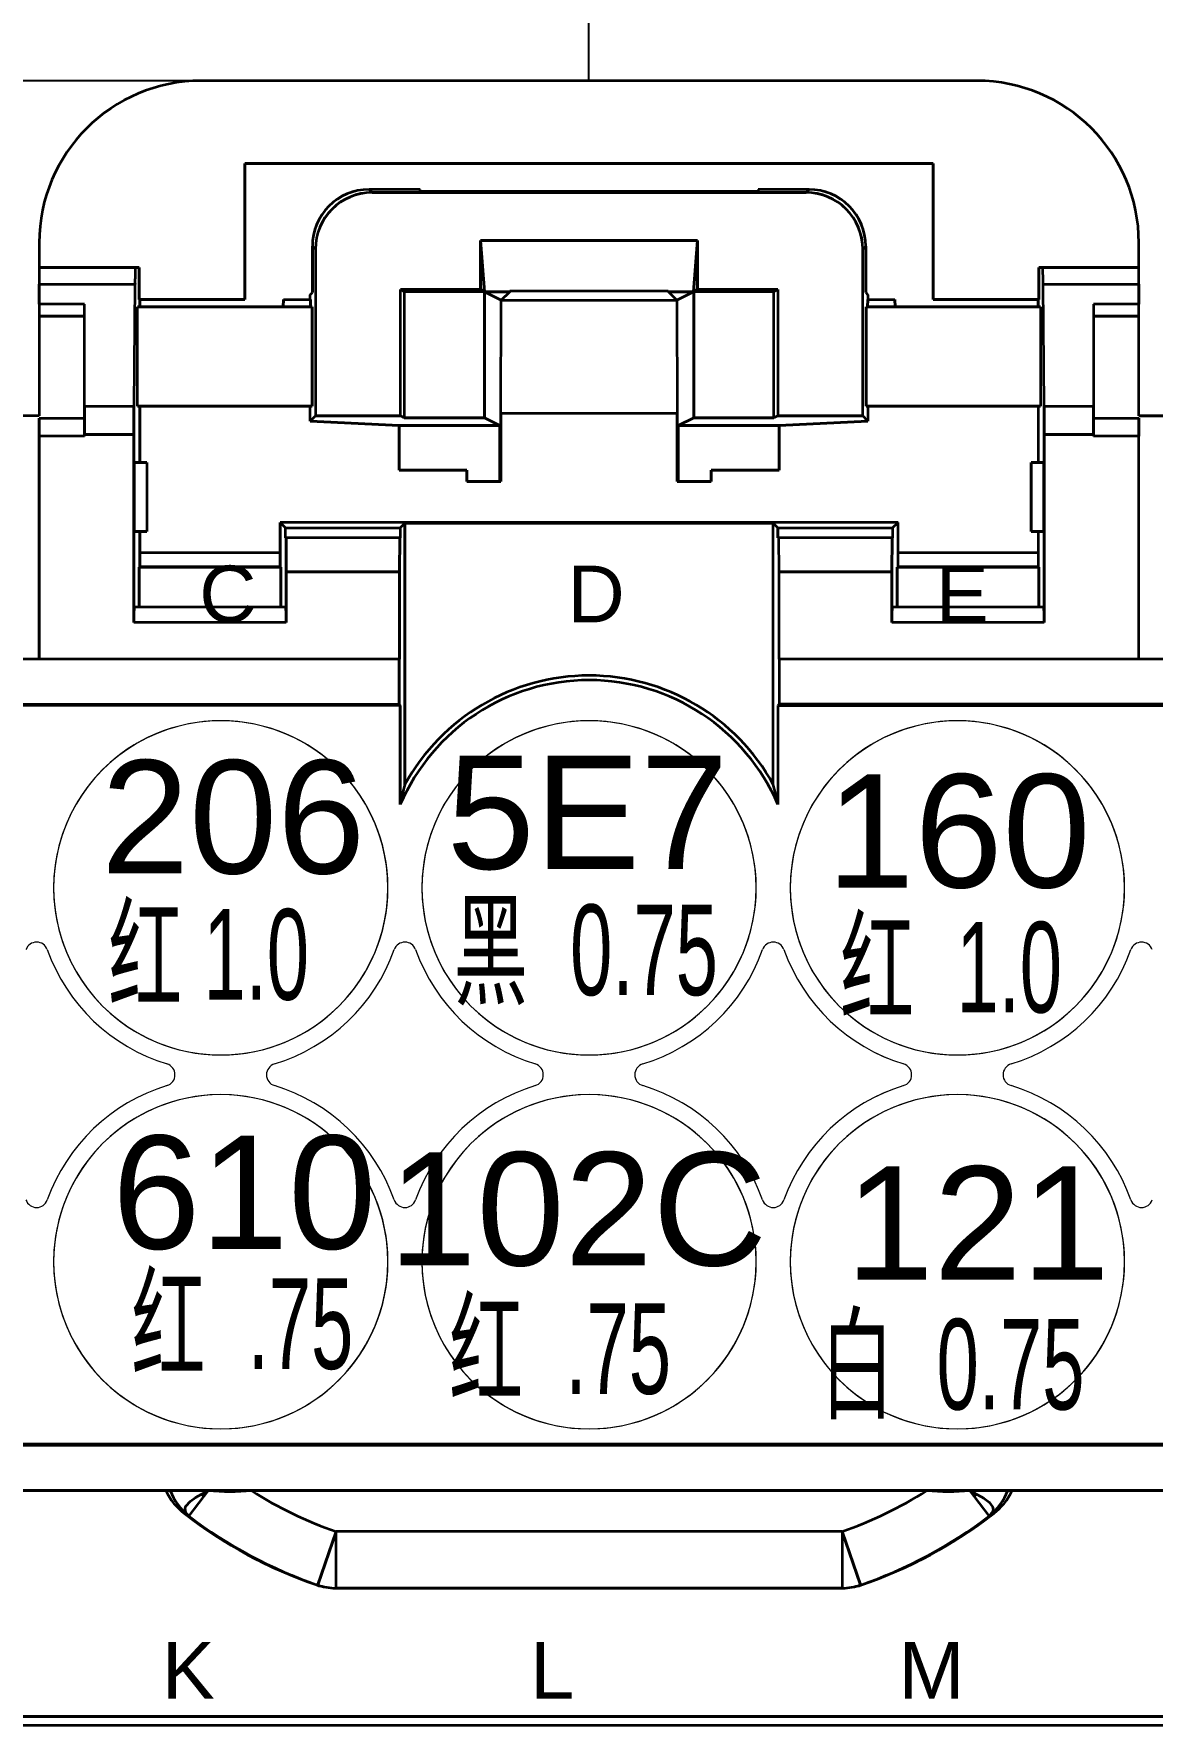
# Model space of a CAD drawing. Header units: millimetres. Extents: x 1638 to 3450, y 1129 to 2069.
# Drawn here: x 1875.84 to 1885.71, y 1562.74 to 1577.67 of the extents above; entities that cross this region are included whole.
import ezdxf

# ---------------------------------------------------------------- set-up
doc = ezdxf.new("R2010")
doc.units = ezdxf.units.MM
doc.layers.add('AM60', color=3, linetype='Continuous', lineweight=25)
doc.layers.add('线号层', color=6, linetype='Continuous', lineweight=0)
doc.layers.add('线色线径', color=1, linetype='Continuous')
doc.styles.get("Standard").update_dxf_attribs({"font": 'arial.ttf'})
doc.dimstyles.new('ISO-25', dxfattribs={"dimtxt": 2.5, "dimasz": 2.5, "dimexe": 1.25, "dimexo": 0.625, "dimtad": 1, "dimtxsty": 'Standard', "dimcen": 2.5, "dimadec": 0, "dimazin": 0, "dimtfac": 1, "dimtmove": 0, "dimatfit": 3, "dimfxl": 1, "dimarcsym": 0})

# ---------------------------------------------------------------- blocks, each defined once
blk = doc.blocks.new('A$C36512172')
at = {"color": 3, "lineweight": 35, "ltscale": 0.342124}
blk.add_line((24.92, 28.559), (18.077, 28.559), dxfattribs=at)
blk.add_line((24.92, 28.559), (18.077, 28.559), dxfattribs=at)
blk.add_line((24.92, 28.559), (18.077, 28.559), dxfattribs=at)
at = {"color": 3, "lineweight": 35, "ltscale": 0.059979}
for p, q in [((18.461, 27.827), (18.461, 26.627)), ((18.461, 26.627), (18.461, 27.827)), ((24.536, 26.627), (24.536, 27.827)), ((24.536, 27.827), (24.536, 26.627))]:
    blk.add_line(p, q, dxfattribs=at)
at = {"color": 3, "lineweight": 35, "ltscale": 0.303714}
for p, q in [((24.536, 27.827), (18.461, 27.827)), ((18.461, 27.827), (24.536, 27.827))]:
    blk.add_line(p, q, dxfattribs=at)
at = {"color": 3, "lineweight": 35, "ltscale": 0.022461}
for p, q in [((20.007, 27.599), (19.557, 27.599)), ((20.007, 27.599), (19.557, 27.599)), ((23.44, 27.599), (22.991, 27.599)), ((23.44, 27.599), (22.991, 27.599))]:
    blk.add_line(p, q, dxfattribs=at)
at = {"color": 3, "lineweight": 35, "ltscale": 0.001851}
for p, q in [((19.557, 27.599), (19.584, 27.573)), ((19.584, 27.573), (19.557, 27.599)), ((23.414, 27.573), (23.44, 27.599)), ((23.44, 27.599), (23.414, 27.573)), ((19.057, 27.099), (19.084, 27.073)), ((19.057, 27.099), (19.084, 27.073)), ((23.914, 27.073), (23.94, 27.099)), ((23.914, 27.073), (23.94, 27.099))]:
    blk.add_line(p, q, dxfattribs=at)
at = {"color": 3, "lineweight": 35, "ltscale": 0.191502}
for p, q in [((19.584, 27.573), (23.414, 27.573)), ((23.414, 27.573), (19.584, 27.573))]:
    blk.add_line(p, q, dxfattribs=at)
at = {"color": 3, "lineweight": 35, "ltscale": 0.000872803}
for p, q in [((20.007, 27.581), (20.007, 27.599)), ((20.007, 27.581), (20.007, 27.599)), ((22.991, 27.599), (22.991, 27.581)), ((22.991, 27.599), (22.991, 27.581)), ((22.991, 27.599), (22.991, 27.581))]:
    blk.add_line(p, q, dxfattribs=at)
at = {"color": 3, "lineweight": 35, "ltscale": 0.149199}
blk.add_line((22.991, 27.581), (20.007, 27.581), dxfattribs=at)
blk.add_line((22.991, 27.581), (20.007, 27.581), dxfattribs=at)
at = {"color": 3, "lineweight": 35, "ltscale": 0.010928}
for p, q in [((16.647, 27.129), (16.647, 26.91)), ((16.647, 27.129), (16.647, 26.91)), ((26.35, 26.91), (26.35, 27.129)), ((26.35, 26.91), (26.35, 27.129))]:
    blk.add_line(p, q, dxfattribs=at)
at = {"color": 3, "lineweight": 35, "ltscale": 0.076332}
blk.add_line((16.647, 27.129), (16.647, 25.602), dxfattribs=at)
at = {"color": 3, "lineweight": 35, "ltscale": 0.020496}
for p, q in [((19.057, 27.099), (19.057, 26.689)), ((19.057, 26.689), (19.057, 27.099)), ((23.94, 26.689), (23.94, 27.099)), ((23.94, 27.099), (23.94, 26.689))]:
    blk.add_line(p, q, dxfattribs=at)
at = {"color": 3, "lineweight": 35, "ltscale": 0.073542}
for p, q in [((19.084, 27.073), (19.084, 25.602)), ((19.084, 27.073), (19.084, 25.602)), ((23.914, 25.602), (23.914, 27.073)), ((23.914, 25.602), (23.914, 27.073))]:
    blk.add_line(p, q, dxfattribs=at)
at = {"color": 3, "lineweight": 35, "ltscale": 0.021651}
for p, q in [((20.541, 26.715), (20.541, 27.148)), ((20.541, 27.148), (20.541, 26.715)), ((22.456, 26.715), (22.456, 27.148)), ((22.456, 27.148), (22.456, 26.715))]:
    blk.add_line(p, q, dxfattribs=at)
at = {"color": 3, "lineweight": 35, "ltscale": 0.095788}
for p, q in [((20.541, 27.148), (22.456, 27.148)), ((22.456, 27.148), (20.541, 27.148))]:
    blk.add_line(p, q, dxfattribs=at)
at = {"color": 3, "lineweight": 35, "ltscale": 0.022605}
for p, q in [((20.541, 27.148), (20.576, 26.697)), ((20.576, 26.697), (20.541, 27.148)), ((22.456, 27.148), (22.421, 26.697)), ((22.421, 26.697), (22.456, 27.148))]:
    blk.add_line(p, q, dxfattribs=at)
at = {"color": 3, "lineweight": 35, "ltscale": 0.007322}
for p, q in [((16.647, 26.91), (16.647, 26.764)), ((16.647, 26.91), (16.647, 26.764)), ((26.35, 26.764), (26.35, 26.91)), ((26.35, 26.764), (26.35, 26.91))]:
    blk.add_line(p, q, dxfattribs=at)
at = {"color": 3, "lineweight": 35, "ltscale": 0.044099}
for p, q in [((16.647, 26.91), (17.529, 26.91)), ((25.468, 26.91), (26.35, 26.91))]:
    blk.add_line(p, q, dxfattribs=at)
at = {"color": 3, "lineweight": 35, "ltscale": 0.042369}
for p, q in [((17.495, 26.91), (16.647, 26.91)), ((16.647, 26.91), (17.495, 26.91)), ((26.35, 26.91), (25.502, 26.91)), ((25.502, 26.91), (26.35, 26.91))]:
    blk.add_line(p, q, dxfattribs=at)
at = {"color": 3, "lineweight": 35, "ltscale": 0.00173}
for p, q in [((17.529, 26.91), (17.495, 26.91)), ((17.495, 26.91), (17.529, 26.91)), ((25.502, 26.91), (25.468, 26.91)), ((25.468, 26.91), (25.502, 26.91))]:
    blk.add_line(p, q, dxfattribs=at)
at = {"color": 3, "lineweight": 35, "ltscale": 0.01414}
for p, q in [((17.529, 26.91), (17.529, 26.627)), ((17.529, 26.627), (17.529, 26.91)), ((25.468, 26.627), (25.468, 26.91)), ((25.468, 26.91), (25.468, 26.627))]:
    blk.add_line(p, q, dxfattribs=at)
at = {"color": 3, "lineweight": 35, "ltscale": 0.008844}
for p, q in [((16.647, 26.764), (16.647, 26.587)), ((16.647, 26.587), (16.647, 26.764)), ((26.35, 26.587), (26.35, 26.764)), ((26.35, 26.764), (26.35, 26.587))]:
    blk.add_line(p, q, dxfattribs=at)
at = {"color": 3, "lineweight": 35, "ltscale": 0.042215}
for p, q in [((16.647, 26.764), (17.492, 26.764)), ((16.647, 26.764), (17.492, 26.764)), ((25.506, 26.764), (26.35, 26.764)), ((25.506, 26.764), (26.35, 26.764))]:
    blk.add_line(p, q, dxfattribs=at)
at = {"color": 3, "lineweight": 35, "ltscale": 0.054024}
for p, q in [((17.492, 26.764), (17.482, 25.683)), ((17.492, 26.764), (17.482, 25.683)), ((25.515, 25.683), (25.506, 26.764)), ((25.515, 25.683), (25.506, 26.764))]:
    blk.add_line(p, q, dxfattribs=at)
at = {"color": 3, "lineweight": 35, "ltscale": 0.005304}
for p, q in [((16.647, 26.587), (16.647, 26.481)), ((16.647, 26.587), (16.647, 26.481)), ((17.047, 26.481), (17.047, 26.587)), ((26.35, 26.481), (26.35, 26.587)), ((26.35, 26.481), (26.35, 26.587))]:
    blk.add_line(p, q, dxfattribs=at)
at = {"color": 3, "lineweight": 35, "ltscale": 0.02}
for p, q in [((17.047, 26.587), (16.647, 26.587)), ((17.047, 26.587), (16.647, 26.587)), ((26.35, 26.587), (25.95, 26.587)), ((26.35, 26.587), (25.95, 26.587)), ((16.647, 26.481), (17.047, 26.481)), ((17.047, 26.481), (16.647, 26.481)), ((25.95, 26.481), (26.35, 26.481)), ((26.35, 26.481), (25.95, 26.481)), ((16.647, 25.581), (17.047, 25.581)), ((16.647, 25.581), (17.047, 25.581)), ((16.647, 25.581), (17.047, 25.581)), ((25.95, 25.581), (26.35, 25.581)), ((25.95, 25.581), (26.35, 25.581)), ((25.95, 25.581), (26.35, 25.581)), ((17.047, 25.423), (16.647, 25.423)), ((17.047, 25.423), (16.647, 25.423)), ((26.35, 25.423), (25.95, 25.423)), ((26.35, 25.423), (25.95, 25.423)), ((19.822, 23.055), (19.822, 23.455)), ((19.822, 23.455), (19.822, 23.055)), ((23.175, 23.455), (23.175, 23.055)), ((23.175, 23.455), (23.175, 23.055))]:
    blk.add_line(p, q, dxfattribs=at)
at = {"color": 3, "lineweight": 35, "ltscale": 0.045178}
for p, q in [((17.047, 25.683), (17.047, 26.587)), ((17.047, 25.683), (17.047, 26.587)), ((25.95, 26.587), (25.95, 25.683)), ((25.95, 26.587), (25.95, 25.683))]:
    blk.add_line(p, q, dxfattribs=at)
at = {"color": 3, "lineweight": 35, "ltscale": 0.046606}
for p, q in [((18.461, 26.627), (17.529, 26.627)), ((17.529, 26.627), (18.461, 26.627)), ((25.468, 26.627), (24.536, 26.627)), ((24.536, 26.627), (25.468, 26.627))]:
    blk.add_line(p, q, dxfattribs=at)
at = {"color": 3, "lineweight": 35, "ltscale": 0.003231}
for p, q in [((17.536, 26.627), (17.536, 26.563)), ((17.536, 26.563), (17.536, 26.627)), ((25.461, 26.563), (25.461, 26.627)), ((25.461, 26.627), (25.461, 26.563))]:
    blk.add_line(p, q, dxfattribs=at)
at = {"color": 3, "lineweight": 35, "ltscale": 0.003233}
for p, q in [((18.801, 26.627), (18.799, 26.563)), ((18.799, 26.563), (18.801, 26.627)), ((19.04, 26.627), (19.042, 26.563)), ((19.042, 26.563), (19.04, 26.627)), ((23.955, 26.563), (23.958, 26.627)), ((23.958, 26.627), (23.955, 26.563)), ((24.199, 26.563), (24.196, 26.627)), ((24.196, 26.627), (24.199, 26.563))]:
    blk.add_line(p, q, dxfattribs=at)
at = {"color": 3, "lineweight": 35, "ltscale": 0.011916}
for p, q in [((18.801, 26.627), (19.04, 26.627)), ((18.801, 26.627), (19.04, 26.627)), ((23.958, 26.627), (24.196, 26.627)), ((23.958, 26.627), (24.196, 26.627))]:
    blk.add_line(p, q, dxfattribs=at)
at = {"color": 3, "lineweight": 35, "ltscale": 0.001458}
for p, q in [((19.037, 26.668), (19.057, 26.689)), ((19.037, 26.668), (19.057, 26.689)), ((23.94, 26.689), (23.96, 26.668)), ((23.94, 26.689), (23.96, 26.668))]:
    blk.add_line(p, q, dxfattribs=at)
at = {"color": 3, "lineweight": 35, "ltscale": 0.002171}
for p, q in [((19.037, 26.625), (19.037, 26.668)), ((19.037, 26.625), (19.037, 26.668)), ((23.96, 26.668), (23.96, 26.625)), ((23.96, 26.668), (23.96, 26.625))]:
    blk.add_line(p, q, dxfattribs=at)
at = {"color": 3, "lineweight": 35, "ltscale": 0.055664}
for p, q in [((19.834, 25.602), (19.834, 26.715)), ((19.834, 25.602), (19.834, 26.715)), ((19.868, 26.698), (19.868, 25.584)), ((19.868, 26.698), (19.868, 25.584)), ((20.576, 26.698), (20.576, 25.584)), ((20.576, 25.584), (20.576, 26.698)), ((22.422, 25.584), (22.422, 26.698)), ((22.422, 26.698), (22.422, 25.584)), ((23.129, 25.584), (23.129, 26.698)), ((23.129, 25.584), (23.129, 26.698)), ((23.164, 26.715), (23.164, 25.602)), ((23.164, 26.715), (23.164, 25.602))]:
    blk.add_line(p, q, dxfattribs=at)
at = {"color": 3, "lineweight": 35, "ltscale": 0.035356}
for p, q in [((19.834, 26.715), (20.541, 26.715)), ((20.541, 26.715), (19.834, 26.715)), ((19.868, 26.698), (20.576, 26.698)), ((20.576, 26.698), (19.868, 26.698)), ((22.422, 26.698), (23.129, 26.698)), ((23.129, 26.698), (22.422, 26.698)), ((23.164, 26.715), (22.456, 26.715)), ((22.456, 26.715), (23.164, 26.715)), ((20.576, 25.584), (19.868, 25.584)), ((19.868, 25.584), (20.576, 25.584)), ((23.129, 25.584), (22.422, 25.584)), ((22.422, 25.584), (23.129, 25.584))]:
    blk.add_line(p, q, dxfattribs=at)
at = {"color": 3, "lineweight": 35, "ltscale": 0.001952}
for p, q in [((19.834, 26.715), (19.868, 26.698)), ((19.834, 26.715), (19.868, 26.698)), ((20.541, 26.715), (20.576, 26.698)), ((20.576, 26.698), (20.541, 26.715)), ((22.422, 26.698), (22.456, 26.715)), ((22.456, 26.715), (22.422, 26.698)), ((23.129, 26.698), (23.164, 26.715)), ((23.129, 26.698), (23.164, 26.715)), ((19.868, 25.584), (19.834, 25.602)), ((19.868, 25.584), (19.834, 25.602)), ((23.164, 25.602), (23.129, 25.584)), ((23.164, 25.602), (23.129, 25.584))]:
    blk.add_line(p, q, dxfattribs=at)
at = {"color": 3, "lineweight": 35, "ltscale": 0.011126}
for p, q in [((20.576, 26.697), (20.799, 26.697)), ((20.799, 26.697), (20.576, 26.697)), ((22.421, 26.697), (22.199, 26.697)), ((22.199, 26.697), (22.421, 26.697))]:
    blk.add_line(p, q, dxfattribs=at)
at = {"color": 3, "lineweight": 35, "ltscale": 0.008293}
for p, q in [((20.724, 26.623), (20.576, 26.697)), ((20.576, 26.697), (20.724, 26.623)), ((22.421, 26.697), (22.273, 26.623)), ((22.273, 26.623), (22.421, 26.697))]:
    blk.add_line(p, q, dxfattribs=at)
at = {"color": 3, "lineweight": 35, "ltscale": 0.050122}
for p, q in [((20.721, 25.621), (20.724, 26.623)), ((20.721, 25.621), (20.724, 26.623)), ((22.273, 26.623), (22.276, 25.621)), ((22.273, 26.623), (22.276, 25.621))]:
    blk.add_line(p, q, dxfattribs=at)
at = {"color": 3, "lineweight": 35, "ltscale": 0.005244}
for p, q in [((20.799, 26.697), (20.724, 26.623)), ((20.724, 26.623), (20.799, 26.697)), ((22.273, 26.623), (22.199, 26.697)), ((22.199, 26.697), (22.273, 26.623))]:
    blk.add_line(p, q, dxfattribs=at)
at = {"color": 3, "lineweight": 35, "ltscale": 0.077413}
blk.add_line((20.724, 26.623), (22.273, 26.623), dxfattribs=at)
blk.add_line((20.724, 26.623), (22.273, 26.623), dxfattribs=at)
at = {"color": 3, "lineweight": 35, "ltscale": 0.069972}
blk.add_line((20.799, 26.704), (22.198, 26.704), dxfattribs=at)
blk.add_line((20.799, 26.704), (22.198, 26.704), dxfattribs=at)
at = {"color": 3, "lineweight": 35, "ltscale": 0.000313568}
for p, q in [((20.799, 26.697), (20.799, 26.704)), ((22.198, 26.704), (22.198, 26.697))]:
    blk.add_line(p, q, dxfattribs=at)
at = {"color": 3, "lineweight": 35, "ltscale": 0.000313806}
for p, q in [((20.799, 26.704), (20.799, 26.697)), ((22.199, 26.697), (22.198, 26.704))]:
    blk.add_line(p, q, dxfattribs=at)
at = {"color": 3, "lineweight": 35, "ltscale": 0.043934}
for p, q in [((16.647, 26.481), (16.647, 25.602)), ((16.647, 26.481), (16.647, 25.602)), ((26.35, 25.602), (26.35, 26.481)), ((26.35, 25.602), (26.35, 26.481))]:
    blk.add_line(p, q, dxfattribs=at)
at = {"color": 3, "lineweight": 35, "ltscale": 0.045}
blk.add_line((17.047, 25.581), (17.047, 26.481), dxfattribs=at)
at = {"color": 3, "lineweight": 35, "ltscale": 0.04375}
for p, q in [((17.515, 25.688), (17.515, 26.563)), ((17.515, 25.688), (17.515, 26.563)), ((19.054, 26.563), (19.054, 25.688)), ((19.054, 25.688), (19.054, 26.563)), ((23.943, 25.688), (23.943, 26.563)), ((23.943, 26.563), (23.943, 25.688)), ((25.482, 26.563), (25.482, 25.688)), ((25.482, 26.563), (25.482, 25.688))]:
    blk.add_line(p, q, dxfattribs=at)
at = {"color": 3, "lineweight": 35, "ltscale": 0.000588989}
for p, q in [((17.515, 26.563), (17.527, 26.563)), ((19.054, 26.563), (19.042, 26.563)), ((23.955, 26.563), (23.943, 26.563)), ((25.47, 26.563), (25.482, 26.563))]:
    blk.add_line(p, q, dxfattribs=at)
at = {"color": 3, "lineweight": 35, "ltscale": 0.076949}
for p, q in [((19.054, 26.563), (17.515, 26.563)), ((17.515, 26.563), (19.054, 26.563)), ((23.943, 26.563), (25.482, 26.563)), ((25.482, 26.563), (23.943, 26.563)), ((17.515, 25.688), (19.054, 25.688)), ((19.054, 25.688), (17.515, 25.688)), ((23.943, 25.688), (25.482, 25.688)), ((25.482, 25.688), (23.943, 25.688))]:
    blk.add_line(p, q, dxfattribs=at)
at = {"color": 3, "lineweight": 35, "ltscale": 0.063594}
for p, q in [((17.527, 26.563), (18.799, 26.563)), ((24.199, 26.563), (25.47, 26.563))]:
    blk.add_line(p, q, dxfattribs=at)
at = {"color": 3, "lineweight": 35, "ltscale": 0.012177}
for p, q in [((19.042, 26.563), (18.799, 26.563)), ((24.199, 26.563), (23.955, 26.563))]:
    blk.add_line(p, q, dxfattribs=at)
at = {"color": 3, "lineweight": 35, "ltscale": 0.021744}
for p, q in [((17.482, 25.683), (17.047, 25.683)), ((17.482, 25.683), (17.047, 25.683)), ((25.95, 25.683), (25.515, 25.683)), ((25.95, 25.683), (25.515, 25.683))]:
    blk.add_line(p, q, dxfattribs=at)
at = {"color": 3, "lineweight": 35, "ltscale": 0.012374}
for p, q in [((17.047, 25.683), (17.047, 25.436)), ((17.047, 25.436), (17.047, 25.683)), ((25.95, 25.436), (25.95, 25.683)), ((25.95, 25.683), (25.95, 25.436))]:
    blk.add_line(p, q, dxfattribs=at)
at = {"color": 3, "lineweight": 35, "ltscale": 0.012375}
for p, q in [((17.482, 25.683), (17.481, 25.436)), ((17.481, 25.436), (17.482, 25.683)), ((25.516, 25.436), (25.515, 25.683)), ((25.515, 25.683), (25.516, 25.436))]:
    blk.add_line(p, q, dxfattribs=at)
at = {"color": 3, "lineweight": 35, "ltscale": 0.025}
for p, q in [((17.536, 25.688), (17.536, 25.188)), ((17.536, 25.188), (17.536, 25.688)), ((25.461, 25.688), (25.461, 25.188)), ((19.267, 15.255), (19.267, 15.755)), ((19.267, 15.255), (19.267, 15.755)), ((23.731, 15.755), (23.731, 15.255)), ((23.731, 15.755), (23.731, 15.255))]:
    blk.add_line(p, q, dxfattribs=at)
at = {"color": 3, "lineweight": 35, "ltscale": 0.006649}
for p, q in [((19.037, 25.555), (19.037, 25.688)), ((19.037, 25.555), (19.037, 25.688)), ((23.96, 25.688), (23.96, 25.555)), ((23.96, 25.688), (23.96, 25.555))]:
    blk.add_line(p, q, dxfattribs=at)
at = {"color": 3, "lineweight": 35, "ltscale": 0.280583}
for p, q in [((16.647, 25.602), (11.036, 25.602)), ((16.647, 25.602), (11.036, 25.602)), ((26.35, 25.602), (31.961, 25.602)), ((31.961, 25.602), (26.35, 25.602))]:
    blk.add_line(p, q, dxfattribs=at)
at = {"color": 3, "lineweight": 35, "ltscale": 0.106293}
blk.add_line((16.647, 23.455), (16.647, 25.581), dxfattribs=at)
at = {"color": 3, "lineweight": 35, "ltscale": 0.007888}
for p, q in [((16.647, 25.423), (16.647, 25.581)), ((16.647, 25.581), (16.647, 25.423)), ((17.047, 25.581), (17.047, 25.423)), ((26.35, 25.581), (26.35, 25.423)), ((26.35, 25.423), (26.35, 25.581))]:
    blk.add_line(p, q, dxfattribs=at)
at = {"color": 3, "lineweight": 35, "ltscale": 0.003309}
for p, q in [((19.084, 25.602), (19.037, 25.555)), ((19.084, 25.602), (19.037, 25.555)), ((23.96, 25.555), (23.914, 25.602)), ((23.96, 25.555), (23.914, 25.602))]:
    blk.add_line(p, q, dxfattribs=at)
at = {"color": 3, "lineweight": 35, "ltscale": 0.039319}
for p, q in [((19.822, 25.516), (19.037, 25.555)), ((19.037, 25.555), (19.822, 25.516)), ((23.96, 25.555), (23.175, 25.516)), ((23.175, 25.516), (23.96, 25.555))]:
    blk.add_line(p, q, dxfattribs=at)
at = {"color": 3, "lineweight": 35, "ltscale": 0.0375}
for p, q in [((19.084, 25.602), (19.834, 25.602)), ((19.834, 25.602), (19.084, 25.602)), ((23.914, 25.602), (23.164, 25.602)), ((23.164, 25.602), (23.914, 25.602))]:
    blk.add_line(p, q, dxfattribs=at)
at = {"color": 3, "lineweight": 35, "ltscale": 0.007626}
for p, q in [((20.576, 25.584), (20.712, 25.516)), ((20.712, 25.516), (20.576, 25.584)), ((22.285, 25.516), (22.422, 25.584)), ((22.422, 25.584), (22.285, 25.516))]:
    blk.add_line(p, q, dxfattribs=at)
at = {"color": 3, "lineweight": 35, "ltscale": 0.077721}
blk.add_line((22.276, 25.621), (20.721, 25.621), dxfattribs=at)
blk.add_line((22.276, 25.621), (20.721, 25.621), dxfattribs=at)
at = {"color": 3, "lineweight": 35, "ltscale": 0.029943}
for p, q in [((20.721, 25.621), (20.721, 25.022)), ((20.721, 25.022), (20.721, 25.621)), ((22.276, 25.022), (22.276, 25.621)), ((22.276, 25.621), (22.276, 25.022)), ((22.276, 25.621), (22.276, 25.022))]:
    blk.add_line(p, q, dxfattribs=at)
at = {"color": 3, "lineweight": 35, "ltscale": 0.098405}
for p, q in [((16.647, 25.423), (16.647, 23.455)), ((16.647, 25.423), (16.647, 23.455)), ((26.35, 23.455), (26.35, 25.423)), ((26.35, 23.455), (26.35, 25.423))]:
    blk.add_line(p, q, dxfattribs=at)
at = {"color": 3, "lineweight": 35, "ltscale": 0.021699}
for p, q in [((17.047, 25.436), (17.481, 25.436)), ((17.481, 25.436), (17.047, 25.436)), ((25.95, 25.436), (25.516, 25.436)), ((25.516, 25.436), (25.95, 25.436))]:
    blk.add_line(p, q, dxfattribs=at)
at = {"color": 3, "lineweight": 35, "ltscale": 0.00063858}
for p, q in [((17.047, 25.436), (17.047, 25.423)), ((17.047, 25.423), (17.047, 25.436)), ((25.95, 25.423), (25.95, 25.436)), ((25.95, 25.436), (25.95, 25.423))]:
    blk.add_line(p, q, dxfattribs=at)
at = {"color": 3, "lineweight": 35, "ltscale": 0.082957}
for p, q in [((17.481, 25.436), (17.481, 23.777)), ((17.481, 23.777), (17.481, 25.436)), ((25.516, 23.777), (25.516, 25.436)), ((25.516, 25.436), (25.516, 23.777))]:
    blk.add_line(p, q, dxfattribs=at)
at = {"color": 3, "lineweight": 35, "ltscale": 0.044492}
for p, q in [((20.712, 25.516), (19.822, 25.516)), ((19.822, 25.516), (20.712, 25.516)), ((23.175, 25.516), (22.285, 25.516)), ((22.285, 25.516), (23.175, 25.516))]:
    blk.add_line(p, q, dxfattribs=at)
at = {"color": 3, "lineweight": 35, "ltscale": 0.019712}
for p, q in [((19.822, 25.516), (19.822, 25.122)), ((19.822, 25.122), (19.822, 25.516)), ((23.175, 25.122), (23.175, 25.516)), ((23.175, 25.516), (23.175, 25.122))]:
    blk.add_line(p, q, dxfattribs=at)
at = {"color": 3, "lineweight": 35, "ltscale": 0.024712}
for p, q in [((20.712, 25.022), (20.712, 25.516)), ((20.712, 25.516), (20.712, 25.022)), ((22.285, 25.516), (22.285, 25.022)), ((22.285, 25.022), (22.285, 25.516))]:
    blk.add_line(p, q, dxfattribs=at)
at = {"color": 3, "lineweight": 35, "ltscale": 0.030348}
for p, q in [((17.488, 24.581), (17.488, 25.188)), ((17.488, 24.581), (17.488, 25.188)), ((17.596, 25.188), (17.596, 24.581)), ((17.596, 25.188), (17.596, 24.581)), ((25.401, 24.581), (25.401, 25.188)), ((25.401, 24.581), (25.401, 25.188)), ((25.401, 25.188), (25.401, 24.581)), ((25.509, 25.188), (25.509, 24.581)), ((25.509, 25.188), (25.509, 24.581))]:
    blk.add_line(p, q, dxfattribs=at)
at = {"color": 3, "lineweight": 35, "ltscale": 0.000365448}
for p, q in [((17.488, 25.188), (17.496, 25.188)), ((25.502, 25.188), (25.509, 25.188))]:
    blk.add_line(p, q, dxfattribs=at)
at = {"color": 3, "lineweight": 35, "ltscale": 0.00537}
for p, q in [((17.488, 25.188), (17.596, 25.188)), ((17.488, 25.188), (17.596, 25.188)), ((25.401, 25.188), (25.509, 25.188)), ((25.401, 25.188), (25.509, 25.188)), ((17.596, 24.581), (17.488, 24.581)), ((17.488, 24.581), (17.596, 24.581)), ((25.509, 24.581), (25.401, 24.581)), ((25.401, 24.581), (25.509, 24.581))]:
    blk.add_line(p, q, dxfattribs=at)
at = {"color": 3, "lineweight": 35, "ltscale": 0.005004}
for p, q in [((17.596, 25.188), (17.496, 25.188)), ((25.502, 25.188), (25.401, 25.188))]:
    blk.add_line(p, q, dxfattribs=at)
at = {"color": 3, "lineweight": 35, "ltscale": 0.029958}
for p, q in [((19.822, 25.122), (20.421, 25.122)), ((20.421, 25.122), (19.822, 25.122)), ((22.576, 25.122), (23.175, 25.122)), ((23.175, 25.122), (22.576, 25.122))]:
    blk.add_line(p, q, dxfattribs=at)
at = {"color": 3, "lineweight": 35, "ltscale": 0.005}
for p, q in [((20.421, 25.122), (20.421, 25.022)), ((20.421, 25.022), (20.421, 25.122)), ((20.421, 25.122), (20.421, 25.022)), ((22.576, 25.022), (22.576, 25.122)), ((22.576, 25.122), (22.576, 25.022))]:
    blk.add_line(p, q, dxfattribs=at)
at = {"color": 3, "lineweight": 35, "ltscale": 0.014534}
for p, q in [((20.712, 25.022), (20.421, 25.022)), ((20.421, 25.022), (20.712, 25.022)), ((22.576, 25.022), (22.285, 25.022)), ((22.285, 25.022), (22.576, 25.022))]:
    blk.add_line(p, q, dxfattribs=at)
at = {"color": 3, "lineweight": 35, "ltscale": 0.000466537}
for p, q in [((20.721, 25.022), (20.712, 25.022)), ((20.712, 25.022), (20.721, 25.022)), ((22.285, 25.022), (22.276, 25.022)), ((22.276, 25.022), (22.285, 25.022))]:
    blk.add_line(p, q, dxfattribs=at)
at = {"color": 3, "lineweight": 35, "ltscale": 0.019646}
for p, q in [((18.772, 24.267), (18.772, 24.66)), ((18.772, 24.66), (18.772, 24.267)), ((24.225, 24.267), (24.225, 24.66))]:
    blk.add_line(p, q, dxfattribs=at)
at = {"color": 3, "lineweight": 35, "ltscale": 0.003425}
for p, q in [((18.772, 24.66), (18.821, 24.612)), ((18.821, 24.612), (18.772, 24.66)), ((24.176, 24.612), (24.225, 24.66)), ((24.225, 24.66), (24.176, 24.612))]:
    blk.add_line(p, q, dxfattribs=at)
at = {"color": 3, "lineweight": 35, "ltscale": 0.272624}
blk.add_line((24.225, 24.66), (18.772, 24.66), dxfattribs=at)
at = {"color": 3, "lineweight": 35, "ltscale": 0.002931}
for p, q in [((19.832, 24.612), (19.874, 24.653)), ((19.874, 24.653), (19.832, 24.612)), ((23.124, 24.653), (23.165, 24.612)), ((23.124, 24.653), (23.165, 24.612))]:
    blk.add_line(p, q, dxfattribs=at)
at = {"color": 3, "lineweight": 35, "ltscale": 0.1625}
for p, q in [((23.124, 24.653), (19.874, 24.653)), ((19.874, 24.653), (23.124, 24.653))]:
    blk.add_line(p, q, dxfattribs=at)
at = {"color": 3, "lineweight": 35, "ltscale": 0.115294}
for p, q in [((19.874, 24.653), (19.874, 22.347)), ((19.874, 22.347), (19.874, 24.653)), ((23.124, 22.347), (23.124, 24.653)), ((23.124, 22.347), (23.124, 24.653))]:
    blk.add_line(p, q, dxfattribs=at)
at = {"color": 3, "lineweight": 35, "ltscale": 0.01568}
for p, q in [((17.536, 24.581), (17.536, 24.267)), ((17.536, 24.267), (17.536, 24.581)), ((25.461, 24.581), (25.461, 24.267))]:
    blk.add_line(p, q, dxfattribs=at)
at = {"color": 3, "lineweight": 35, "ltscale": 0.050568}
for p, q in [((18.821, 24.612), (19.832, 24.612)), ((18.821, 24.612), (19.832, 24.612)), ((19.832, 24.524), (18.821, 24.524)), ((23.165, 24.612), (24.176, 24.612)), ((23.165, 24.612), (24.176, 24.612)), ((24.176, 24.524), (23.165, 24.524))]:
    blk.add_line(p, q, dxfattribs=at)
at = {"color": 3, "lineweight": 35, "ltscale": 0.004375}
for p, q in [((18.821, 24.524), (18.821, 24.612)), ((18.821, 24.524), (18.821, 24.612)), ((19.832, 24.612), (19.832, 24.524)), ((19.832, 24.612), (19.832, 24.524)), ((23.165, 24.524), (23.165, 24.612)), ((23.165, 24.612), (23.165, 24.524)), ((24.176, 24.612), (24.176, 24.524)), ((24.176, 24.612), (24.176, 24.524))]:
    blk.add_line(p, q, dxfattribs=at)
at = {"color": 3, "lineweight": 35, "ltscale": 0.000196457}
for p, q in [((18.825, 24.524), (18.821, 24.524)), ((18.825, 24.524), (18.821, 24.524)), ((19.832, 24.524), (19.828, 24.524)), ((19.832, 24.524), (19.828, 24.524)), ((23.169, 24.524), (23.165, 24.524)), ((23.165, 24.524), (23.169, 24.524)), ((24.176, 24.524), (24.172, 24.524)), ((24.176, 24.524), (24.172, 24.524))]:
    blk.add_line(p, q, dxfattribs=at)
at = {"color": 3, "lineweight": 35, "ltscale": 0.015001}
for p, q in [((18.827, 24.224), (18.825, 24.524)), ((18.825, 24.524), (18.827, 24.224)), ((19.826, 24.224), (19.828, 24.524)), ((19.828, 24.524), (19.826, 24.224)), ((23.169, 24.524), (23.172, 24.224)), ((23.169, 24.524), (23.172, 24.224)), ((24.172, 24.524), (24.17, 24.224)), ((24.17, 24.224), (24.172, 24.524))]:
    blk.add_line(p, q, dxfattribs=at)
at = {"color": 3, "lineweight": 35, "ltscale": 0.050175}
for p, q in [((19.828, 24.524), (18.825, 24.524)), ((19.828, 24.524), (18.825, 24.524)), ((24.172, 24.524), (23.169, 24.524)), ((24.172, 24.524), (23.169, 24.524))]:
    blk.add_line(p, q, dxfattribs=at)
at = {"color": 3, "lineweight": 35, "ltscale": 0.061802}
for p, q in [((18.772, 24.393), (17.536, 24.393)), ((25.461, 24.393), (24.225, 24.393)), ((18.772, 24.268), (17.536, 24.268)), ((17.536, 24.268), (18.772, 24.268)), ((17.536, 24.267), (18.772, 24.267)), ((25.461, 24.268), (24.225, 24.268)), ((24.225, 24.268), (25.461, 24.268)), ((24.225, 24.267), (25.461, 24.267))]:
    blk.add_line(p, q, dxfattribs=at)
at = {"color": 3, "lineweight": 35, "ltscale": 0.0625}
for p, q in [((18.779, 24.267), (17.529, 24.267)), ((18.779, 24.267), (17.529, 24.267)), ((25.468, 24.267), (24.218, 24.267)), ((25.468, 24.267), (24.218, 24.267)), ((17.529, 23.914), (18.779, 23.914)), ((24.218, 23.914), (25.468, 23.914))]:
    blk.add_line(p, q, dxfattribs=at)
at = {"color": 3, "lineweight": 35, "ltscale": 0.017641}
for p, q in [((17.529, 24.267), (17.529, 23.914)), ((17.529, 23.914), (17.529, 24.267)), ((18.779, 23.914), (18.779, 24.267)), ((18.779, 24.267), (18.779, 23.914)), ((24.218, 24.267), (24.218, 23.914)), ((24.218, 23.914), (24.218, 24.267)), ((25.468, 23.914), (25.468, 24.267)), ((25.468, 24.267), (25.468, 23.914))]:
    blk.add_line(p, q, dxfattribs=at)
at = {"color": 3, "lineweight": 35, "ltscale": 0.000349045}
for p, q in [((17.529, 24.267), (17.536, 24.267)), ((18.772, 24.267), (18.779, 24.267)), ((24.218, 24.267), (24.225, 24.267)), ((25.461, 24.267), (25.468, 24.267))]:
    blk.add_line(p, q, dxfattribs=at)
at = {"color": 3, "lineweight": 35, "ltscale": 0.022375}
for p, q in [((18.827, 23.777), (18.827, 24.224)), ((18.827, 24.224), (18.827, 23.777)), ((24.17, 24.224), (24.17, 23.777)), ((24.17, 23.777), (24.17, 24.224))]:
    blk.add_line(p, q, dxfattribs=at)
at = {"color": 3, "lineweight": 35, "ltscale": 0.049913}
for p, q in [((18.827, 24.224), (19.826, 24.224)), ((19.826, 24.224), (18.827, 24.224)), ((23.172, 24.224), (24.17, 24.224)), ((24.17, 24.224), (23.172, 24.224))]:
    blk.add_line(p, q, dxfattribs=at)
at = {"color": 3, "lineweight": 35, "ltscale": 0.038461}
for p, q in [((19.826, 23.455), (19.826, 24.224)), ((19.826, 24.224), (19.826, 23.455)), ((23.172, 24.224), (23.172, 23.455)), ((23.172, 24.224), (23.172, 23.455))]:
    blk.add_line(p, q, dxfattribs=at)
at = {"color": 3, "lineweight": 35, "ltscale": 0.006893}
for p, q in [((17.481, 23.777), (17.488, 23.914)), ((17.481, 23.777), (17.488, 23.914)), ((18.821, 23.914), (18.827, 23.777)), ((18.821, 23.914), (18.827, 23.777)), ((24.17, 23.777), (24.177, 23.914)), ((24.17, 23.777), (24.177, 23.914)), ((25.509, 23.914), (25.516, 23.777)), ((25.509, 23.914), (25.516, 23.777))]:
    blk.add_line(p, q, dxfattribs=at)
at = {"color": 3, "lineweight": 35, "ltscale": 0.002059}
for p, q in [((17.488, 23.914), (17.529, 23.914)), ((18.779, 23.914), (18.821, 23.914)), ((24.177, 23.914), (24.218, 23.914)), ((25.468, 23.914), (25.509, 23.914))]:
    blk.add_line(p, q, dxfattribs=at)
at = {"color": 3, "lineweight": 35, "ltscale": 0.066618}
for p, q in [((17.488, 23.914), (18.821, 23.914)), ((17.488, 23.914), (18.821, 23.914)), ((24.177, 23.914), (25.509, 23.914)), ((24.177, 23.914), (25.509, 23.914))]:
    blk.add_line(p, q, dxfattribs=at)
at = {"color": 3, "lineweight": 35, "ltscale": 0.0673}
for p, q in [((18.827, 23.777), (17.481, 23.777)), ((18.827, 23.777), (17.481, 23.777)), ((25.516, 23.777), (24.17, 23.777)), ((25.516, 23.777), (24.17, 23.777))]:
    blk.add_line(p, q, dxfattribs=at)
at = {"color": 3, "lineweight": 35, "ltscale": 0.486317}
for p, q in [((19.822, 23.455), (10.096, 23.455)), ((19.822, 23.455), (10.096, 23.455)), ((32.901, 23.455), (23.175, 23.455)), ((32.901, 23.455), (23.175, 23.455)), ((10.096, 23.055), (19.822, 23.055)), ((23.175, 23.055), (32.901, 23.055)), ((32.901, 23.055), (23.175, 23.055))]:
    blk.add_line(p, q, dxfattribs=at)
at = {"color": 3, "lineweight": 35, "ltscale": 0.000166321}
for p, q in [((19.826, 23.455), (19.822, 23.455)), ((19.826, 23.455), (19.822, 23.455)), ((23.172, 23.455), (23.175, 23.455)), ((23.175, 23.455), (23.172, 23.455))]:
    blk.add_line(p, q, dxfattribs=at)
at = {"color": 3, "lineweight": 35, "ltscale": 0.447775}
for p, q in [((19.833, 23.045), (10.877, 23.045)), ((32.12, 23.045), (23.165, 23.045)), ((23.165, 23.045), (32.12, 23.045))]:
    blk.add_line(p, q, dxfattribs=at)
at = {"color": 3, "lineweight": 35, "ltscale": 0.000728837}
for p, q in [((19.822, 23.055), (19.833, 23.045)), ((23.175, 23.055), (23.165, 23.045)), ((23.175, 23.055), (23.165, 23.045))]:
    blk.add_line(p, q, dxfattribs=at)
at = {"color": 3, "lineweight": 35, "ltscale": 0.043751}
for p, q in [((19.833, 22.17), (19.833, 23.045)), ((19.833, 23.045), (19.833, 22.17)), ((23.165, 23.045), (23.165, 22.17)), ((23.165, 23.045), (23.165, 22.17))]:
    blk.add_line(p, q, dxfattribs=at)
at = {"color": 3, "lineweight": 35}
for p, q in [((10.096, 16.515), (32.901, 16.515)), ((10.096, 16.515), (32.901, 16.515)), ((10.877, 16.526), (32.12, 16.526)), ((32.12, 16.526), (10.877, 16.526)), ((32.901, 16.115), (10.096, 16.115)), ((10.096, 16.115), (32.901, 16.115)), ((10.958, 14.045), (32.039, 14.045)), ((10.958, 14.045), (32.039, 14.045)), ((31.962, 14.122), (11.035, 14.122)), ((11.035, 14.122), (31.962, 14.122))]:
    blk.add_line(p, q, dxfattribs=at)
at = {"color": 3, "lineweight": 35, "ltscale": 0.353415}
blk.add_line((17.802, 16.115), (10.734, 16.115), dxfattribs=at)
at = {"color": 3, "lineweight": 35, "ltscale": 0.001883}
for p, q in [((17.802, 16.115), (17.765, 16.115)), ((25.232, 16.115), (25.195, 16.115))]:
    blk.add_line(p, q, dxfattribs=at)
at = {"color": 3, "lineweight": 35, "ltscale": 0.016785}
for p, q in [((18.138, 16.115), (17.802, 16.115)), ((25.195, 16.115), (24.859, 16.115))]:
    blk.add_line(p, q, dxfattribs=at)
at = {"color": 3, "lineweight": 35, "ltscale": 0.014064}
for p, q in [((18.138, 16.115), (17.967, 15.892)), ((25.03, 15.892), (24.859, 16.115))]:
    blk.add_line(p, q, dxfattribs=at)
at = {"color": 3, "lineweight": 35, "ltscale": 0.001483}
for p, q in [((18.077, 16.084), (18.099, 16.065)), ((24.898, 16.065), (24.92, 16.084))]:
    blk.add_line(p, q, dxfattribs=at)
at = {"color": 3, "lineweight": 35, "ltscale": 0.001484}
for p, q in [((18.099, 16.065), (18.077, 16.084)), ((24.92, 16.084), (24.898, 16.065))]:
    blk.add_line(p, q, dxfattribs=at)
at = {"color": 3, "lineweight": 35, "ltscale": 0.297922}
blk.add_line((18.519, 16.115), (24.478, 16.115), dxfattribs=at)
at = {"color": 3, "lineweight": 35, "ltscale": 0.34995}
blk.add_line((32.194, 16.115), (25.195, 16.115), dxfattribs=at)
at = {"color": 3, "lineweight": 35, "ltscale": 0.001948}
for p, q in [((17.967, 15.892), (17.932, 15.91)), ((17.932, 15.91), (17.967, 15.892)), ((25.065, 15.91), (25.03, 15.892)), ((25.03, 15.892), (25.065, 15.91))]:
    blk.add_line(p, q, dxfattribs=at)
at = {"color": 3, "lineweight": 35, "ltscale": 0.024999}
for p, q in [((19.267, 15.755), (19.104, 15.283)), ((19.104, 15.283), (19.267, 15.755)), ((23.893, 15.283), (23.731, 15.755)), ((23.731, 15.755), (23.893, 15.283))]:
    blk.add_line(p, q, dxfattribs=at)
at = {"color": 3, "lineweight": 35, "ltscale": 0.223207}
for p, q in [((23.731, 15.755), (19.267, 15.755)), ((23.731, 15.755), (19.267, 15.755)), ((23.731, 15.255), (19.267, 15.255)), ((19.267, 15.255), (23.731, 15.255))]:
    blk.add_line(p, q, dxfattribs=at)
at = {"color": 3, "lineweight": 35, "ltscale": 0.000442457}
for p, q in [((19.104, 15.283), (19.095, 15.283)), ((19.095, 15.283), (19.104, 15.283)), ((23.902, 15.283), (23.893, 15.283)), ((23.893, 15.283), (23.902, 15.283))]:
    blk.add_line(p, q, dxfattribs=at)
at = {"color": 3, "lineweight": 35, "ltscale": 0.000392151}
for p, q in [((19.259, 15.255), (19.267, 15.255)), ((19.267, 15.255), (19.259, 15.255)), ((23.738, 15.255), (23.731, 15.255)), ((23.731, 15.255), (23.738, 15.255))]:
    blk.add_line(p, q, dxfattribs=at)
at = {"color": 3, "lineweight": 35, "ltscale": 0.223991}
blk.add_line((23.738, 15.255), (19.259, 15.255), dxfattribs=at)
at = {"color": 3, "lineweight": 35}
for points in [[(17.967, 15.892), (17.942, 15.919), (17.934, 15.956), (17.942, 15.979), (17.982, 16.023), (18.026, 16.055), (18.138, 16.115)], [(24.859, 16.115), (24.981, 16.048), (25.028, 16.012), (25.059, 15.972), (25.064, 15.952), (25.059, 15.925), (25.03, 15.892)]]:
    blk.add_lwpolyline(points, dxfattribs=at)
for centre, radius, start, end in [((18.077, 27.129), 1.43, 90, 180), ((18.077, 27.129), 1.43, 90.0001, 179.9999), ((18.077, 27.129), 1.43, 90.0001, 179.9999), ((24.92, 27.129), 1.43, 0, 90), ((24.92, 27.129), 1.43, 0.0001, 89.9999), ((24.92, 27.129), 1.43, 0.0001, 89.9999), ((19.557, 27.099), 0.5, 90.0054, 179.9947), ((19.557, 27.099), 0.5, 89.9992, 180.0008), ((19.584, 27.073), 0.5, 89.9992, 180.0008), ((19.584, 27.072), 0.5, 90.0054, 179.9947), ((23.414, 27.072), 0.5, 0.0054, 89.9946), ((23.414, 27.073), 0.5, 359.9992, 90.0008), ((23.44, 27.099), 0.5, 0.0054, 89.9946), ((23.44, 27.099), 0.5, 359.9992, 90.0008), ((20.322, 26.789), 2.83, 177.553, 180.5189), ((20.777, 26.78), 3.285, 177.7341, 180.2892), ((22.675, 26.789), 2.83, 359.4812, 2.4469), ((22.22, 26.78), 3.285, 359.7108, 2.2659), ((21.499, 21.455), 1.854, 28.767, 151.233), ((21.499, 21.455), 1.854, 28.767, 151.233), ((21.499, 21.455), 1.813, 23.2132, 156.7868), ((21.499, 21.455), 1.813, 23.2132, 156.7868), ((23.464, 21.425), 3.707, 165.5874, 168.4055), ((21.596, 21.856), 1.791, 164.0785, 169.9131), ((19.534, 21.425), 3.707, 11.5945, 14.4126), ((21.401, 21.856), 1.791, 10.0869, 15.9215), ((18.265, 16.352), 0.554, 205.3165, 233.0517), ((18.245, 16.337), 0.529, 204.7586, 233.7876), ((18.271, 16.288), 0.499, 200.269, 232.5482), ((18.271, 16.289), 0.499, 200.279, 232.5369), ((18.327, 18.433), 2.325, 265.3512, 274.756), ((20.408, 19.08), 3.516, 237.4996, 251.0476), ((20.408, 19.08), 3.516, 237.4996, 251.0476), ((22.589, 19.08), 3.516, 288.9524, 302.5004), ((22.589, 19.08), 3.516, 288.9524, 302.5004), ((24.671, 18.433), 2.325, 265.244, 274.6488), ((24.726, 16.289), 0.499, 307.463, 339.721), ((24.726, 16.288), 0.499, 307.4518, 339.731), ((24.732, 16.352), 0.554, 306.9483, 334.6835), ((24.752, 16.337), 0.529, 306.2124, 335.2414), ((20.415, 19.122), 4.06, 232.2156, 251.0491), ((20.396, 19.087), 4.02, 232.2192, 251.1314), ((20.415, 19.122), 4.059, 232.3036, 251.0316), ((20.408, 19.08), 4.016, 232.5602, 251.0476), ((20.408, 19.08), 4.016, 232.5602, 251.0476), ((22.589, 19.08), 4.016, 288.9524, 307.4398), ((22.589, 19.08), 4.016, 288.9524, 307.4398), ((22.582, 19.122), 4.06, 288.9509, 307.7844), ((22.602, 19.087), 4.02, 288.8686, 307.7808), ((22.582, 19.122), 4.06, 288.9698, 307.696), ((19.259, 15.755), 0.5, 250.9139, 269.9998), ((19.259, 15.755), 0.5, 250.9139, 269.9998), ((19.267, 15.755), 0.5, 251.0347, 269.9998), ((19.267, 15.755), 0.5, 251.0347, 269.9998), ((23.731, 15.755), 0.5, 270.0002, 288.9653), ((23.731, 15.755), 0.5, 270.0002, 288.9653), ((23.738, 15.755), 0.5, 270.0002, 289.0861), ((23.738, 15.755), 0.5, 270, 288.9112)]:
    blk.add_arc(centre, radius, start, end, dxfattribs=at)
at = {"color": 3, "lineweight": 5}
for centre, radius, start, end in [((18.249, 21.435), 1.475, 0, 180), ((18.249, 21.435), 1.475, 359.999, 180.001), ((21.499, 21.435), 1.475, 0, 180), ((21.499, 21.435), 1.475, 359.999, 180.001), ((24.749, 21.435), 1.475, 0, 180), ((24.749, 21.435), 1.475, 359.999, 180.001), ((18.249, 21.435), 1.475, 180, 0), ((18.249, 21.435), 1.475, 179.999, 0.001), ((21.499, 21.435), 1.475, 180, 0), ((21.499, 21.435), 1.475, 179.999, 0.001), ((24.749, 21.435), 1.475, 180, 0), ((24.749, 21.435), 1.475, 179.999, 0.001), ((16.624, 20.856), 0.1, 19.6049, 160.3951), ((16.624, 20.856), 0.1, 19.6195, 160.3814), ((19.874, 20.856), 0.1, 19.6049, 160.3951), ((19.874, 20.856), 0.1, 19.6195, 160.3814), ((23.124, 20.856), 0.1, 19.6049, 160.3951), ((23.124, 20.856), 0.1, 19.6195, 160.3814), ((26.374, 20.856), 0.1, 19.6049, 160.3951), ((26.374, 20.856), 0.1, 19.6195, 160.3814), ((18.249, 21.435), 1.625, 199.6049, 253.0426), ((18.249, 21.435), 1.625, 199.6057, 253.0418), ((18.249, 21.435), 1.625, 286.9574, 340.3951), ((18.249, 21.435), 1.625, 286.9583, 340.3943), ((21.499, 21.435), 1.625, 199.6049, 253.0426), ((21.499, 21.435), 1.625, 199.6057, 253.0418), ((21.499, 21.435), 1.625, 286.9574, 340.3951), ((21.499, 21.435), 1.625, 286.9583, 340.3943), ((24.749, 21.435), 1.625, 199.6049, 253.0426), ((24.749, 21.435), 1.625, 199.6057, 253.0418), ((24.749, 21.435), 1.625, 286.9574, 340.3951), ((24.749, 21.435), 1.625, 286.9583, 340.3943), ((17.745, 19.785), 0.1, 286.9574, 73.0426), ((17.745, 19.785), 0.1, 286.976, 73.0248), ((18.752, 19.785), 0.1, 106.9574, 253.0426), ((18.752, 19.785), 0.1, 106.976, 253.0248), ((20.995, 19.785), 0.1, 286.9574, 73.0426), ((20.995, 19.785), 0.1, 286.976, 73.0248), ((22.002, 19.785), 0.1, 106.9574, 253.0426), ((22.002, 19.785), 0.1, 106.976, 253.0248), ((24.245, 19.785), 0.1, 286.9574, 73.0426), ((24.245, 19.785), 0.1, 286.976, 73.0248), ((25.252, 19.785), 0.1, 106.9574, 253.0426), ((25.252, 19.785), 0.1, 106.976, 253.0248), ((18.249, 18.135), 1.625, 106.9574, 160.3951), ((18.249, 18.135), 1.625, 106.9583, 160.3943), ((18.249, 18.135), 1.475, 0, 180), ((18.249, 18.135), 1.475, 359.999, 180.001), ((18.249, 18.135), 1.625, 19.6049, 73.0426), ((18.249, 18.135), 1.625, 19.6057, 73.0418), ((21.499, 18.135), 1.625, 106.9574, 160.3951), ((21.499, 18.135), 1.625, 106.9583, 160.3943), ((21.499, 18.135), 1.475, 0, 180), ((21.499, 18.135), 1.475, 359.999, 180.001), ((21.499, 18.135), 1.625, 19.6049, 73.0426), ((21.499, 18.135), 1.625, 19.6057, 73.0418), ((24.749, 18.135), 1.625, 106.9574, 160.3951), ((24.749, 18.135), 1.625, 106.9583, 160.3943), ((24.749, 18.135), 1.475, 0, 180), ((24.749, 18.135), 1.475, 359.999, 180.001), ((24.749, 18.135), 1.625, 19.6049, 73.0426), ((24.749, 18.135), 1.625, 19.6057, 73.0418), ((16.624, 18.714), 0.1, 199.6049, 340.3951), ((16.624, 18.714), 0.1, 199.6195, 340.3814), ((19.874, 18.714), 0.1, 199.6049, 340.3951), ((19.874, 18.714), 0.1, 199.6195, 340.3814), ((23.124, 18.714), 0.1, 199.6049, 340.3951), ((23.124, 18.714), 0.1, 199.6195, 340.3814), ((26.374, 18.714), 0.1, 199.6049, 340.3951), ((26.374, 18.714), 0.1, 199.6195, 340.3814), ((18.249, 18.135), 1.475, 180, 0), ((18.249, 18.135), 1.475, 179.999, 0.001), ((21.499, 18.135), 1.475, 180, 0), ((21.499, 18.135), 1.475, 179.999, 0.001), ((24.749, 18.135), 1.475, 180, 0), ((24.749, 18.135), 1.475, 179.999, 0.001)]:
    blk.add_arc(centre, radius, start, end, dxfattribs=at)
at = {"layer": 'AM60', "color": 1, "lineweight": 5}
for s, p in [('C', (18.059, 23.779)), ('D', (21.309, 23.779)), ('E', (24.559, 23.779)), ('K', (17.73, 14.279)), ('L', (20.98, 14.279)), ('M', (24.23, 14.279))]:
    blk.add_text(s, height=0.5, dxfattribs=at).set_placement(p)
blk = doc.blocks.new('*D245')
at = {"color": 0, "lineweight": -2, "transparency": 16777216}
for p, q in [((1880.116, 1586.001), (1874.235, 1586.001)), ((1875.485, 1583.501), (1875.485, 1579.755)), ((1880.116, 1577.255), (1874.235, 1577.255))]:
    blk.add_line(p, q, dxfattribs=at)
at = {"color": 0, "transparency": 16777216}
for points in [[(1875.069, 1583.501), (1875.902, 1583.501), (1875.485, 1586.001)], [(1875.069, 1579.755), (1875.902, 1579.755), (1875.485, 1577.255)]]:
    blk.add_solid(points, dxfattribs=at)
at = {"layer": 'Defpoints', "color": 0, "transparency": 16777216}
for p in [(1880.741, 1586.001), (1875.485, 1577.255), (1880.741, 1577.255)]:
    blk.add_point(p, dxfattribs=at)
at = {"color": 3, "transparency": 16777216, "insert": (1873.584, 1581.628), "char_height": 2.5, "attachment_point": 5, "rotation": 90}
blk.add_mtext('200', dxfattribs=at)

msp = doc.modelspace()

# ---------------------------------------------------------------- linework, layer by layer
msp.add_line((1880.741, 1577.255), (1880.741, 1586.001))

# ---------------------------------------------------------------- block references
at = {"layer": 'AM60'}
msp.add_blockref('A$C36512172', (1859.243, 1548.696), dxfattribs=at)

# ---------------------------------------------------------------- texts
at = {"layer": 'AM60', "lineweight": 5}
for s, p in [('206', (1876.436, 1570.258)), ('5E7', (1879.485, 1570.298)), ('102C', (1878.972, 1566.798))]:
    msp.add_text(s, height=1, dxfattribs=at).set_placement(p)
at = {"layer": 'AM60', "color": 6, "lineweight": 5}
msp.add_text('610', height=1, dxfattribs=at).set_placement((1876.534, 1566.945))
at = {"layer": 'AM60', "lineweight": 5, "insert": (1882.837, 1571.134), "char_height": 1, "width": 2.90576, "attachment_point": 1}
msp.add_mtext('160', dxfattribs=at)
at = {"layer": '线号层', "lineweight": 5}
msp.add_text('121', height=1, dxfattribs=at).set_placement((1883.005, 1566.673))
at = {"layer": '线色线径', "lineweight": 5, "width": 0.6}
for s, p in [('红 1.0', (1876.498, 1569.144)), ('黑  0.75', (1879.547, 1569.184)), ('红  1.0', (1882.956, 1569.031)), ('红  .75', (1876.702, 1565.885)), ('红  .75', (1879.506, 1565.665)), ('白  0.75', (1882.781, 1565.527))]:
    msp.add_text(s, height=0.8, dxfattribs=at).set_placement(p)

# ---------------------------------------------------------------- dimensions: what is measured, and where the dimension line sits
at = {"color": 1}
dim = msp.add_linear_dim(base=(1875.485, 1577.255), p1=(1880.741, 1586.001), p2=(1880.741, 1577.255), angle=90, text='200', dimstyle='ISO-25', override={"dimclrt": 3}, dxfattribs=at)
dim.commit()
dim.dimension.update_dxf_attribs({"geometry": '*D245', "text_midpoint": (1875.485, 1581.628), "dimtype": 160})

doc.saveas('drawing.dxf')
